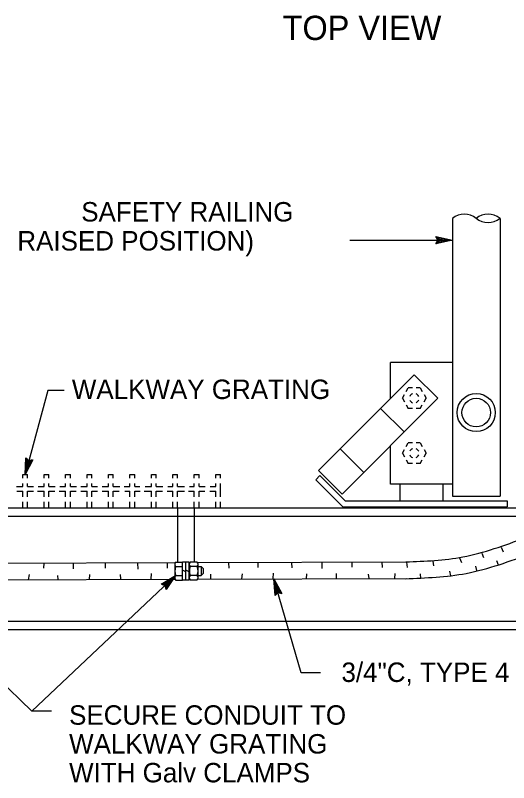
# Model space of a CAD drawing. Extents: x -894 to 866, y -472 to 714.
# Drawn here: x -105.4 to 72.4, y -154 to 122.3 of the extents above; entities that cross this region are included whole.
import ezdxf

# ---------------------------------------------------------------- set-up
doc = ezdxf.new("R2010")
doc.units = 0
for name, color, linetype in [('56 Stage 3 Anno', 7, 'Continuous'), ('57 Undefined', 7, 'Continuous'), ('60 Nongeo Data', 7, 'Continuous')]:
    doc.layers.add(name, color=color, linetype=linetype)

msp = doc.modelspace()

# ---------------------------------------------------------------- linework, layer by layer
at = {"layer": '56 Stage 3 Anno'}
for p, q in [((15.12, 41.33), (52.11, 41.33)), ((-99.46, -128.23), (-47.63, -79.44)), ((-148.02, -81.45), (-99.46, -128.23)), ((-2.44, -114.46), (-12.19, -80.65)), ((4.6, -114.46), (-2.44, -114.46)), ((-92.42, -128.23), (-99.46, -128.23))]:
    msp.add_line(p, q, dxfattribs=at)
for points in [[(46.21, 42.64), (52.11, 41.33), (46.2, 40.02), (46.42, 40.37), (50.74, 41.32), (46.41, 42.29), (46.62, 41.95), (49.39, 41.33), (46.62, 40.71), (46.84, 41.06), (48.03, 41.33), (46.83, 41.6), (46.99, 41.33), (46.2, 40.02), (46.99, 41.33)], [(-99.07, -37.74), (-101.88, -43.09), (-101.6, -37.05), (-101.32, -37.34), (-101.53, -41.77), (-99.46, -37.85), (-99.85, -37.96), (-101.17, -40.47), (-101.04, -37.64), (-100.76, -37.93), (-100.81, -39.15), (-100.24, -38.07), (-100.54, -38.15), (-101.6, -37.05), (-100.54, -38.15)], [(-52.84, -82.53), (-47.63, -79.44), (-51.04, -84.44), (-51.12, -84.04), (-48.63, -80.38), (-52.44, -82.64), (-52.05, -82.75), (-49.61, -81.3), (-51.21, -83.64), (-51.29, -83.25), (-50.6, -82.23), (-51.66, -82.86), (-51.36, -82.95), (-51.04, -84.44), (-51.36, -82.95)], [(-11.82, -86.69), (-12.19, -80.65), (-9.3, -85.96), (-9.69, -85.86), (-11.81, -81.97), (-11.55, -86.39), (-11.27, -86.1), (-11.44, -83.26), (-10.09, -85.75), (-10.48, -85.65), (-11.07, -84.57), (-10.99, -85.8), (-10.77, -85.57), (-9.3, -85.96), (-10.77, -85.57)]]:
    msp.add_lwpolyline(points, close=True, dxfattribs=at)
msp.add_lwpolyline([(-87.82, -12.78), (-93.68, -12.78), (-101.88, -43.09)], dxfattribs=at)
at = {"layer": '60 Nongeo Data'}
for p, q in [((52.11, 49.17), (52.11, -50.82)), ((69.28, 49.17), (69.28, -50.82)), ((52.11, -2.74), (29.79, -2.74)), ((29.79, -15.71), (29.79, -2.74)), ((3.83, -41.67), (38.37, -7.12)), ((46.87, -15.62), (38.37, -7.12)), ((35.48, -13.2), (36.23, -11.9)), ((37.73, -11.9), (36.23, -11.9)), ((40.52, -11.9), (39.02, -11.9)), ((40.52, -11.9), (41.27, -13.2)), ((12.33, -50.17), (46.87, -15.62)), ((34.08, -15.62), (34.83, -14.32)), ((34.08, -15.62), (34.83, -16.92)), ((34.48, -15.05), (34.48, -15.05)), ((41.92, -14.32), (42.67, -15.62)), ((41.92, -16.92), (42.67, -15.62)), ((34.73, -27.76), (26.23, -19.26)), ((35.48, -18.04), (36.23, -19.34)), ((37.73, -19.34), (36.23, -19.34)), ((40.52, -19.34), (39.02, -19.34)), ((40.52, -19.34), (41.27, -18.04)), ((29.79, -46.52), (29.79, -32.7)), ((35.48, -32.95), (36.23, -31.65)), ((37.73, -31.65), (36.23, -31.65)), ((40.52, -31.65), (39.02, -31.65)), ((40.52, -31.65), (41.27, -32.95)), ((20.16, -42.33), (11.66, -33.83)), ((34.08, -35.36), (34.83, -34.06)), ((34.08, -35.36), (34.83, -36.67)), ((34.48, -34.79), (34.48, -34.79)), ((41.92, -34.06), (42.67, -35.36)), ((41.92, -36.67), (42.67, -35.36)), ((35.48, -37.78), (36.23, -39.08)), ((40.52, -39.08), (41.27, -37.78)), ((37.73, -39.08), (36.23, -39.08)), ((40.52, -39.08), (39.02, -39.08)), ((-102.74, -43.09), (-101.02, -43.09)), ((-102.74, -44.38), (-102.74, -43.09)), ((-101.02, -44.38), (-101.02, -43.09)), ((-95.01, -43.09), (-93.3, -43.09)), ((-95.01, -44.38), (-95.01, -43.09)), ((-93.3, -44.38), (-93.3, -43.09)), ((-87.29, -43.09), (-85.57, -43.09)), ((-87.29, -44.38), (-87.29, -43.09)), ((-85.57, -44.38), (-85.57, -43.09)), ((-79.56, -43.09), (-77.84, -43.09)), ((-79.56, -44.38), (-79.56, -43.09)), ((-77.84, -44.38), (-77.84, -43.09)), ((-71.83, -43.09), (-70.12, -43.09)), ((-71.83, -44.38), (-71.83, -43.09)), ((-70.12, -44.38), (-70.12, -43.09)), ((-64.11, -43.09), (-62.39, -43.09)), ((-64.11, -44.38), (-64.11, -43.09)), ((-62.39, -44.38), (-62.39, -43.09)), ((-56.38, -43.09), (-54.66, -43.09)), ((-56.38, -44.38), (-56.38, -43.09)), ((-54.66, -44.38), (-54.66, -43.09)), ((-48.66, -43.09), (-46.94, -43.09)), ((-48.66, -44.38), (-48.66, -43.09)), ((-46.94, -44.38), (-46.94, -43.09)), ((-40.93, -43.09), (-39.21, -43.09)), ((-40.93, -44.38), (-40.93, -43.09)), ((-39.21, -44.38), (-39.21, -43.09)), ((-33.2, -43.09), (-31.49, -43.09)), ((-33.2, -44.38), (-33.2, -43.09)), ((-31.49, -44.38), (-31.49, -43.09)), ((2.85, -44.95), (4.37, -43.43)), ((12.33, -50.17), (3.83, -41.67)), ((4.37, -43.43), (13.48, -52.53)), ((-102.74, -47.38), (-102.74, -46.26)), ((-101.02, -47.38), (-101.02, -46.26)), ((-95.01, -47.38), (-95.01, -46.26)), ((-93.3, -47.38), (-93.3, -46.26)), ((-87.29, -47.38), (-87.29, -46.26)), ((-85.57, -47.38), (-85.57, -46.26)), ((-79.56, -47.38), (-79.56, -46.26)), ((-77.84, -47.38), (-77.84, -46.26)), ((-71.83, -47.38), (-71.83, -46.26)), ((-70.12, -47.38), (-70.12, -46.26)), ((-64.11, -47.38), (-64.11, -46.26)), ((-62.39, -47.38), (-62.39, -46.26)), ((-56.38, -47.38), (-56.38, -46.26)), ((-54.66, -47.38), (-54.66, -46.26)), ((-48.66, -47.38), (-48.66, -46.26)), ((-46.94, -47.38), (-46.94, -46.26)), ((-40.93, -47.38), (-40.93, -46.26)), ((-39.21, -47.38), (-39.21, -46.26)), ((-33.2, -47.38), (-33.2, -46.26)), ((-31.49, -51.17), (-31.49, -46.26)), ((2.85, -44.95), (12.59, -54.68)), ((52.11, -46.52), (29.79, -46.52)), ((33.22, -46.52), (33.22, -52.53)), ((48.68, -46.52), (48.68, -52.53)), ((-105.03, -47.38), (-102.74, -47.38)), ((-104.88, -49.1), (-102.74, -49.1)), ((-102.74, -51.17), (-102.74, -49.1)), ((-101.02, -47.38), (-98.81, -47.38)), ((-101.02, -49.1), (-98.81, -49.1)), ((-101.02, -51.17), (-101.02, -49.1)), ((-97.37, -49.1), (-95.01, -49.1)), ((-97.22, -47.38), (-95.01, -47.38)), ((-95.01, -51.17), (-95.01, -49.1)), ((-93.3, -47.38), (-91.01, -47.38)), ((-93.3, -49.1), (-91.15, -49.1)), ((-93.3, -51.17), (-93.3, -49.1)), ((-89.56, -49.1), (-87.29, -49.1)), ((-89.42, -47.38), (-87.29, -47.38)), ((-87.29, -51.17), (-87.29, -49.1)), ((-85.57, -47.38), (-83.35, -47.38)), ((-85.57, -49.1), (-83.49, -49.1)), ((-85.57, -51.17), (-85.57, -49.1)), ((-81.76, -47.38), (-79.56, -47.38)), ((-81.76, -49.1), (-79.56, -49.1)), ((-79.56, -51.17), (-79.56, -49.1)), ((-77.84, -47.38), (-75.83, -47.38)), ((-77.84, -49.1), (-75.83, -49.1)), ((-77.84, -51.17), (-77.84, -49.1)), ((-74.1, -47.38), (-71.83, -47.38)), ((-74.1, -49.1), (-71.83, -49.1)), ((-71.83, -51.17), (-71.83, -49.1)), ((-70.12, -47.38), (-67.74, -47.38)), ((-70.12, -49.1), (-68.03, -49.1)), ((-70.12, -51.17), (-70.12, -49.1)), ((-66.15, -47.38), (-64.11, -47.38)), ((-66, -49.1), (-64.11, -49.1)), ((-64.11, -51.17), (-64.11, -49.1)), ((-62.39, -47.38), (-60.51, -47.38)), ((-62.39, -49.1), (-60.37, -49.1)), ((-62.39, -51.17), (-62.39, -49.1)), ((-58.92, -49.1), (-56.38, -49.1)), ((-58.63, -47.38), (-56.38, -47.38)), ((-56.38, -51.17), (-56.38, -49.1)), ((-54.66, -47.38), (-52.27, -47.38)), ((-54.66, -49.1), (-52.42, -49.1)), ((-54.66, -51.17), (-54.66, -49.1)), ((-50.68, -49.1), (-48.66, -49.1)), ((-50.39, -47.38), (-48.66, -47.38)), ((-48.66, -51.17), (-48.66, -49.1)), ((-46.94, -47.38), (-44.47, -47.38)), ((-46.94, -49.1), (-44.47, -49.1)), ((-46.94, -51.17), (-46.94, -49.1)), ((-43.02, -49.1), (-40.93, -49.1)), ((-42.59, -47.38), (-40.93, -47.38)), ((-40.93, -51.17), (-40.93, -49.1)), ((-39.21, -47.38), (-36.95, -47.38)), ((-39.21, -49.1), (-37.1, -49.1)), ((-39.21, -51.17), (-39.21, -49.1)), ((-35.36, -49.1), (-33.2, -49.1)), ((-35.22, -47.38), (-33.2, -47.38)), ((-33.2, -51.17), (-33.2, -49.1)), ((52.11, -50.82), (69.28, -50.82)), ((-203.96, -55.11), (194.19, -55.11)), ((-102.74, -55.11), (-102.74, -52.9)), ((-101.02, -55.11), (-101.02, -52.9)), ((-95.01, -55.11), (-95.01, -52.9)), ((-93.3, -55.11), (-93.3, -52.9)), ((-87.29, -55.11), (-87.29, -52.9)), ((-85.57, -55.11), (-85.57, -52.9)), ((-79.56, -55.11), (-79.56, -52.9)), ((-77.84, -55.11), (-77.84, -52.9)), ((-71.83, -55.11), (-71.83, -52.9)), ((-70.12, -55.11), (-70.12, -52.9)), ((-64.11, -55.11), (-64.11, -52.9)), ((-62.39, -55.11), (-62.39, -52.9)), ((-56.38, -55.11), (-56.38, -52.9)), ((-54.66, -55.11), (-54.66, -52.9)), ((-48.66, -55.11), (-48.66, -52.9)), ((-46.97, -55.11), (-46.97, -74.58)), ((-46.94, -55.11), (-46.94, -52.9)), ((-40.96, -55.11), (-40.96, -74.58)), ((-40.93, -55.11), (-40.93, -52.9)), ((-39.21, -55.11), (-39.21, -52.9)), ((-33.2, -55.11), (-33.2, -52.9)), ((-31.49, -55.11), (-31.49, -52.9)), ((12.59, -54.68), (71.86, -54.68)), ((13.48, -52.53), (71.86, -52.53)), ((71.86, -52.53), (71.86, -54.68)), ((-200.68, -58.11), (194.19, -58.11)), ((62.7, -71.36), (63.39, -72.95)), ((69.75, -69.29), (70.44, -70.95)), ((-47.63, -74.58), (-45.13, -74.58)), ((-45.13, -81.06), (-45.13, -74.58)), ((-43.92, -74.58), (-45.13, -74.58)), ((-42.71, -74.58), (-43.92, -74.58)), ((-43.92, -81.06), (-43.92, -74.58)), ((-42.71, -81.06), (-42.71, -74.58)), ((-39.88, -74.58), (-42.38, -74.58)), ((-39.73, -74.77), (35.34, -74.54)), ((26.71, -74.47), (26.84, -76.61)), ((45.01, -74.33), (45.36, -75.99)), ((54.69, -73.02), (55.38, -74.75)), ((68.71, -75.71), (68.09, -74.19)), ((-147.91, -75.1), (-47.8, -74.8)), ((-95.17, -75.02), (-95.23, -76.82)), ((-84.6, -75.09), (-84.53, -77.03)), ((-73.06, -75.02), (-73.06, -76.82)), ((-61.38, -74.95), (-61.31, -77.17)), ((-50.74, -74.95), (-50.67, -76.82)), ((-47.96, -75.39), (-47.96, -80.25)), ((-47.63, -76.2), (-45.13, -76.2)), ((-39.88, -76.2), (-42.38, -76.2)), ((-39.55, -80.25), (-39.55, -75.39)), ((-39.55, -76.21), (-38.48, -76.21)), ((-37.76, -76.93), (-38.48, -76.21)), ((-38.48, -76.21), (-38.48, -79.43)), ((-37.76, -76.93), (-37.76, -78.71)), ((-28.63, -74.89), (-28.5, -76.82)), ((-17.99, -74.89), (-17.99, -76.54)), ((-5.83, -74.89), (-5.7, -76.68)), ((5.01, -74.75), (5.08, -76.89)), ((15.86, -74.75), (15.93, -76.47)), ((35.55, -74.68), (35.82, -76.54)), ((60.97, -77.65), (60.56, -76.13)), ((-100.62, -80.97), (-100.28, -79.03)), ((-89.98, -80.9), (-90.12, -79.38)), ((-78.65, -80.83), (-78.58, -79.03)), ((-67.39, -80.69), (-67.46, -79.03)), ((-56.48, -80.76), (-56.34, -78.69)), ((-47.63, -79.44), (-45.13, -79.44)), ((-43.92, -78.17), (-45.13, -77.47)), ((-42.71, -78.17), (-43.92, -77.47)), ((-39.88, -79.44), (-42.38, -79.44)), ((-39.55, -79.43), (-38.48, -79.43)), ((-37.76, -78.71), (-38.48, -79.43)), ((-34.92, -80.69), (-34.92, -78.96)), ((-23.73, -80.62), (-23.59, -78.82)), ((-12.47, -80.55), (-12.4, -78.62)), ((-0.52, -80.62), (-0.38, -78.82)), ((10.33, -80.62), (10.4, -78.75)), ((22.08, -80.48), (21.94, -78.96)), ((31.33, -80.48), (31.47, -78.75)), ((40.8, -80.48), (40.66, -78.82)), ((51.58, -79.51), (51.23, -77.86)), ((-147.79, -81.12), (-47.82, -80.81)), ((-47.63, -81.06), (-45.13, -81.06)), ((-43.92, -81.06), (-45.13, -81.06)), ((-42.71, -81.06), (-43.92, -81.06)), ((-39.88, -81.06), (-42.38, -81.06)), ((-39.68, -80.78), (35.51, -80.55)), ((-264.53, -95.89), (194.19, -95.89)), ((-264.53, -98.89), (194.19, -98.89))]:
    msp.add_line(p, q, dxfattribs=at)
for radius in [6.87, 5.15]:
    msp.add_circle((60.7, -20.77), radius, dxfattribs=at)
for centre, radius, start, end in [((56.4, 43.58), 7.05, 52.4898, 127.5102), ((64.99, 43.58), 7.05, 52.4898, 127.5102), ((64.99, 54.77), 7.05, 232.4898, 307.5102), ((38.37, -15.62), 1.72, 112.0517, 157.9459), ((38.37, -15.62), 1.72, 202.0246, 247.9478), ((38.37, -15.62), 1.72, 22.0246, 67.9489), ((38.37, -15.62), 1.72, 292.0528, 337.948), ((38.37, -35.36), 1.72, 112.0517, 157.9459), ((38.37, -35.36), 1.72, 22.0246, 67.9489), ((38.37, -35.36), 1.72, 202.0246, 247.9478), ((38.37, -35.36), 1.72, 292.0528, 337.948), ((-46.8, -75.39), 1.16, 135.9647, 224.0353), ((-41.54, -75.39), 1.16, 135.9647, 224.0353), ((-40.71, -75.39), 1.16, 315.9647, 44.0353), ((-43.56, -77.82), 4.38, 158.3259, 201.6741), ((-38.31, -77.82), 4.38, 158.3259, 201.6741), ((-43.95, -77.82), 4.38, 338.3259, 21.6741), ((-46.8, -80.25), 1.16, 135.9647, 224.0353), ((-41.54, -80.25), 1.16, 135.9647, 224.0353), ((-40.71, -80.25), 1.16, 315.9647, 44.0353)]:
    msp.add_arc(centre, radius, start, end, dxfattribs=at)
for points in [[(35.34, -74.54), (55.93, -72.74), (78.31, -65.84)], [(35.2, -80.58), (57.09, -78.67), (80.63, -71.41)]]:
    msp.add_spline(points, degree=3, dxfattribs=at)

# ---------------------------------------------------------------- texts
at = {"layer": '57 Undefined'}
for s, height, p in [('TOP VIEW', 8.75, (-9.07, 113.39)), ('SAFETY RAILING', 7, (-81.66, 48.03)), ('(SHOWN IN RAISED POSITION)', 7, (-158.25, 37.59)), ('WALKWAY GRATING', 7, (-85.04, -15.89)), ('3/4"C, TYPE 4 CONDUIT', 7, (12.14, -117.77)), ('SECURE CONDUIT TO', 7, (-86.04, -133.17)), ('WALKWAY GRATING', 7, (-86.04, -143.55)), ('WITH Galv CLAMPS', 7, (-86.04, -153.93))]:
    msp.add_text(s, height=height, dxfattribs=at).set_placement(p)

doc.saveas('drawing.dxf')
